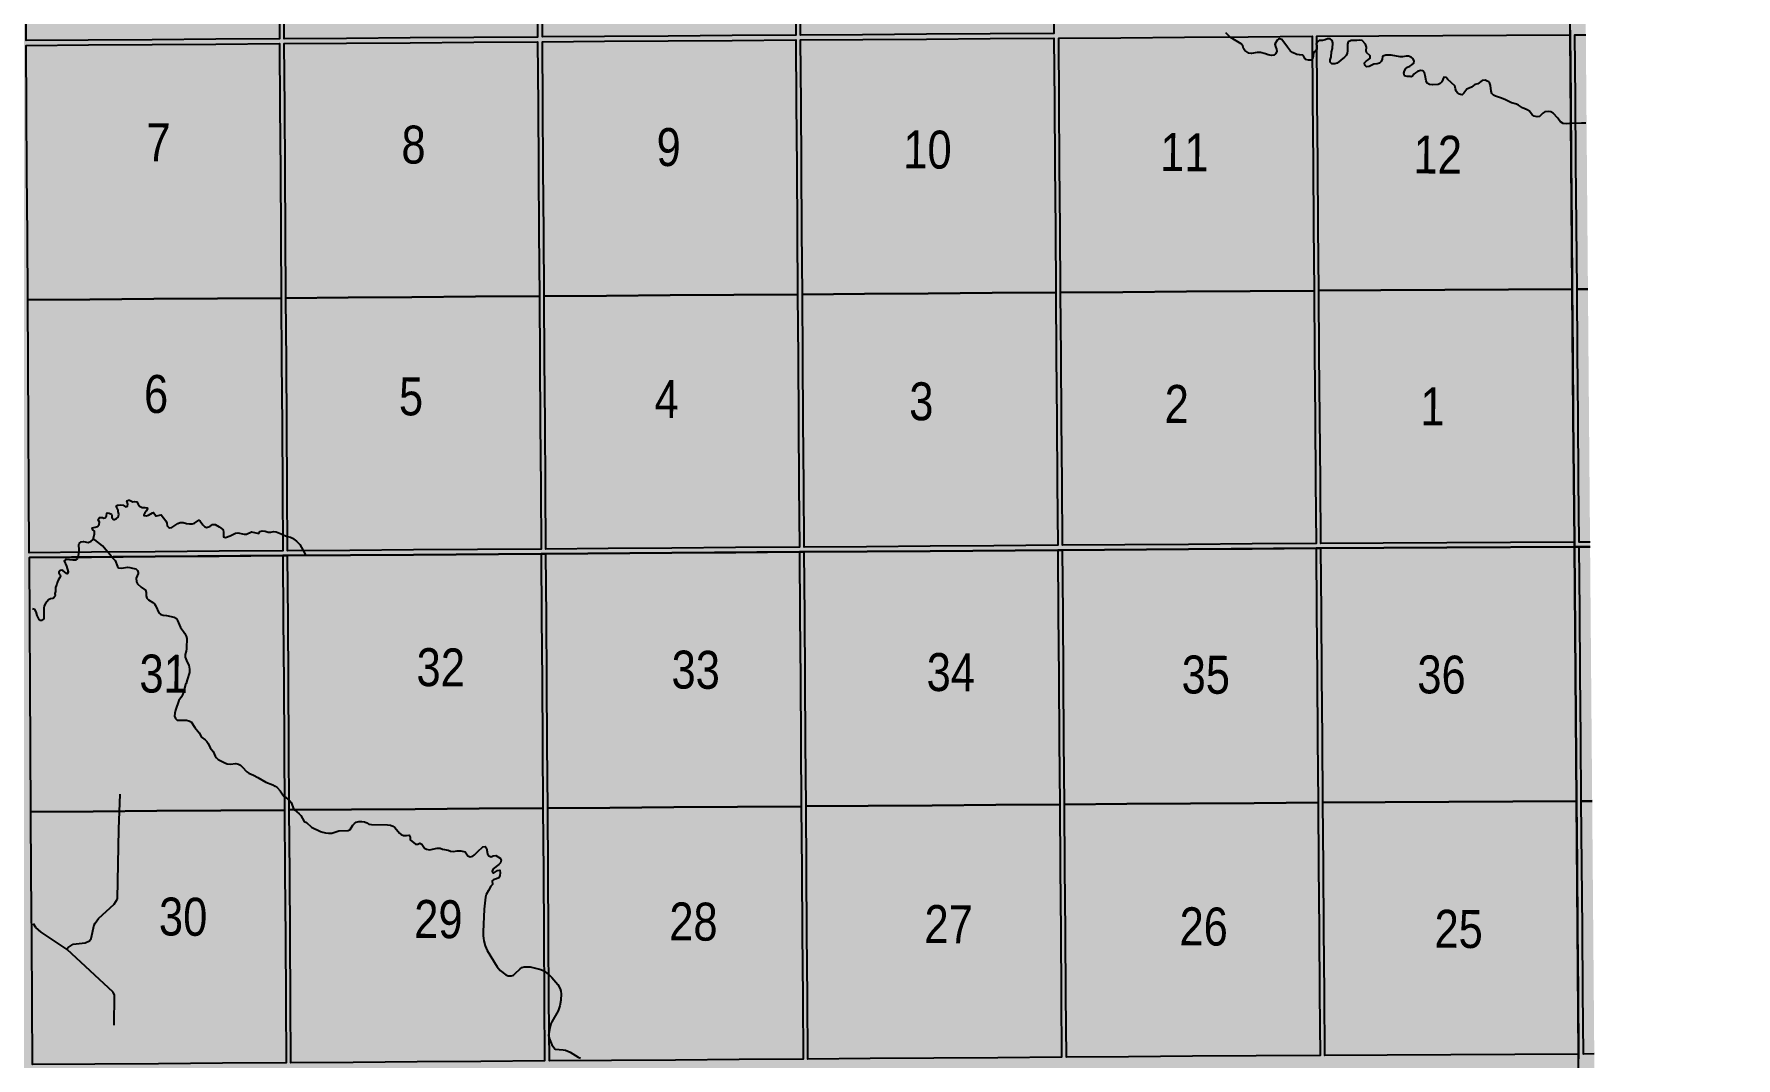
# Model space of a CAD drawing. Extents: x 513823 to 521440, y 6029490 to 6033352.
# Drawn here: x 519182 to 519540.1, y 6030422.7 to 6030638.2 of the extents above; entities that cross this region are included whole.
import ezdxf

# ---------------------------------------------------------------- set-up
doc = ezdxf.new("R2010")
doc.units = 0
doc.header["$LTSCALE"] = 5
doc.linetypes.add('DASHED2', pattern=[9.525, 6.35, -3.175])
for name, color, linetype in [('RoadSeg', 57, 'DASHED2'), ('T-WATER', 160, 'Continuous'), ('Townships', 57, 'Continuous')]:
    doc.layers.add(name, color=color, linetype=linetype)
doc.layers.add('ROUTE-MAP-BACKGROUND-H', color=7, linetype='Continuous', true_color=0xf0ebff)
doc.layers.add('Sections', color=7, linetype='Continuous', true_color=0x13f661)
doc.styles.add('120', font='ARIALN.TTF', dxfattribs={"height": 13})

msp = doc.modelspace()

# ---------------------------------------------------------------- hatches: boundary and pattern name
at = {"layer": 'ROUTE-MAP-BACKGROUND-H'}
h = msp.add_hatch(color=256, dxfattribs=at)
h.dxf.hatch_style = 1
h.paths.add_polyline_path([(519556.633, 6029881.078), (518576.608, 6029875.664), (518575.923, 6030199.848), (518525.91, 6030199.804), (518524.729, 6030852.267), (519506.704, 6030857.03), (519512.062, 6030209.867), (519553.826, 6030210.196)])

# ---------------------------------------------------------------- linework, layer by layer
at = {"layer": 'RoadSeg'}
for points in [[(519188.934, 6030445.527), (519189.166, 6030445.926), (519190.232, 6030446.626), (519192.729, 6030446.892), (519193.662, 6030447.292), (519194.028, 6030447.791), (519194.628, 6030450.688), (519194.861, 6030451.054), (519195.56, 6030451.987), (519198.823, 6030455.017), (519199.556, 6030456.149), (519199.789, 6030470.8), (519200.122, 6030478.226)], [(519188.934, 6030445.527), (519183.472, 6030449.123), (519182.374, 6030450.089), (519181.874, 6030450.921)], [(519198.857, 6030429.577), (519198.923, 6030435.904), (519198.623, 6030436.503), (519188.934, 6030445.527)]]:
    msp.add_lwpolyline(points, dxfattribs=at)
at = {"layer": 'Sections', "color": 8}
for points in [[(519193.396, 6030636.921), (519180.319, 6030636.829), (519180.239, 6030649.885), (519180.157, 6030663.276), (519180.075, 6030676.667), (519179.993, 6030690.058), (519193.064, 6030690.15), (519206.471, 6030690.244), (519219.878, 6030690.338), (519233.285, 6030690.433), (519233.372, 6030677.042), (519233.459, 6030663.652), (519233.546, 6030650.261), (519233.63, 6030637.206), (519220.219, 6030637.111), (519206.807, 6030637.016)], [(519247.711, 6030637.305), (519234.635, 6030637.213), (519234.55, 6030650.268), (519234.463, 6030663.659), (519234.376, 6030677.049), (519234.289, 6030690.44), (519247.361, 6030690.532), (519260.768, 6030690.626), (519274.175, 6030690.72), (519287.581, 6030690.814), (519287.673, 6030677.424), (519287.765, 6030664.034), (519287.856, 6030650.644), (519287.946, 6030637.589), (519274.534, 6030637.494), (519261.123, 6030637.4)], [(519302.026, 6030637.689), (519288.95, 6030637.596), (519288.86, 6030650.651), (519288.769, 6030664.041), (519288.677, 6030677.431), (519288.586, 6030690.821), (519301.658, 6030690.913), (519315.064, 6030691.007), (519328.471, 6030691.102), (519341.878, 6030691.196), (519341.974, 6030677.807), (519342.071, 6030664.417), (519342.167, 6030651.028), (519342.261, 6030637.973), (519328.849, 6030637.878), (519315.438, 6030637.783)], [(519356.342, 6030638.073), (519343.265, 6030637.98), (519343.171, 6030651.035), (519343.075, 6030664.424), (519342.979, 6030677.814), (519342.882, 6030691.203), (519355.954, 6030691.295), (519369.361, 6030691.39), (519382.768, 6030691.484), (519396.175, 6030691.579), (519396.277, 6030678.19), (519396.378, 6030664.802), (519396.479, 6030651.413), (519396.577, 6030638.359), (519383.166, 6030638.264), (519369.754, 6030638.168)], [(519248.07, 6030582.739), (519234.989, 6030582.647), (519234.902, 6030596.037), (519234.815, 6030609.428), (519234.728, 6030622.818), (519234.641, 6030636.208), (519247.718, 6030636.301), (519261.129, 6030636.396), (519274.541, 6030636.49), (519287.952, 6030636.585), (519288.044, 6030623.195), (519288.136, 6030609.805), (519288.227, 6030596.415), (519288.319, 6030583.025), (519274.903, 6030582.93), (519261.486, 6030582.835)], [(519302.404, 6030583.125), (519289.323, 6030583.032), (519289.231, 6030596.422), (519289.14, 6030609.812), (519289.048, 6030623.202), (519288.957, 6030636.592), (519302.033, 6030636.684), (519315.445, 6030636.779), (519328.857, 6030636.874), (519342.268, 6030636.969), (519342.364, 6030623.58), (519342.461, 6030610.19), (519342.557, 6030596.801), (519342.653, 6030583.411), (519329.237, 6030583.316), (519315.821, 6030583.22)], [(519356.739, 6030583.512), (519343.658, 6030583.419), (519343.561, 6030596.808), (519343.465, 6030610.197), (519343.369, 6030623.587), (519343.272, 6030636.976), (519356.349, 6030637.069), (519369.761, 6030637.164), (519383.173, 6030637.26), (519396.585, 6030637.355), (519396.686, 6030623.966), (519396.787, 6030610.578), (519396.888, 6030597.189), (519396.989, 6030583.8), (519383.573, 6030583.704), (519370.156, 6030583.608)], [(519411.075, 6030583.901), (519397.994, 6030583.808), (519397.893, 6030597.196), (519397.791, 6030610.585), (519397.69, 6030623.973), (519397.589, 6030637.362), (519410.666, 6030637.455), (519424.078, 6030637.55), (519437.49, 6030637.645), (519450.902, 6030637.741), (519451.008, 6030624.353), (519451.114, 6030610.965), (519451.22, 6030597.577), (519451.325, 6030584.189), (519437.909, 6030584.093), (519424.492, 6030583.997)], [(519465.412, 6030584.265), (519452.33, 6030584.195), (519452.224, 6030597.583), (519452.118, 6030610.971), (519452.012, 6030624.359), (519451.906, 6030637.746), (519464.983, 6030637.821), (519478.395, 6030637.896), (519491.807, 6030637.972), (519505.219, 6030638.048), (519505.33, 6030624.656), (519505.441, 6030611.264), (519505.551, 6030597.872), (519505.662, 6030584.48), (519492.245, 6030584.408), (519478.828, 6030584.337)], [(519193.736, 6030582.354), (519180.654, 6030582.261), (519180.572, 6030595.652), (519180.49, 6030609.043), (519180.408, 6030622.434), (519180.326, 6030635.825), (519193.402, 6030635.917), (519206.814, 6030636.012), (519220.225, 6030636.107), (519233.637, 6030636.201), (519233.724, 6030622.811), (519233.811, 6030609.42), (519233.897, 6030596.03), (519233.984, 6030582.639), (519220.568, 6030582.544), (519207.152, 6030582.449)], [(519248.42, 6030529.513), (519235.334, 6030529.419), (519235.249, 6030542.475), (519235.162, 6030555.866), (519235.076, 6030569.256), (519234.989, 6030582.647), (519248.07, 6030582.739), (519261.486, 6030582.835), (519274.903, 6030582.93), (519288.319, 6030583.025), (519288.41, 6030569.635), (519288.502, 6030556.245), (519288.593, 6030542.855), (519288.683, 6030529.8), (519275.262, 6030529.704), (519261.841, 6030529.609)], [(519302.773, 6030529.901), (519289.687, 6030529.807), (519289.598, 6030542.862), (519289.506, 6030556.252), (519289.415, 6030569.642), (519289.323, 6030583.032), (519302.404, 6030583.125), (519315.821, 6030583.22), (519329.237, 6030583.316), (519342.653, 6030583.411), (519342.75, 6030570.022), (519342.846, 6030556.633), (519342.942, 6030543.243), (519343.036, 6030530.189), (519329.615, 6030530.093), (519316.194, 6030529.996)], [(519357.127, 6030530.29), (519344.041, 6030530.196), (519343.947, 6030543.25), (519343.85, 6030556.64), (519343.754, 6030570.029), (519343.658, 6030583.419), (519356.739, 6030583.512), (519370.156, 6030583.608), (519383.573, 6030583.704), (519396.989, 6030583.8), (519397.091, 6030570.412), (519397.192, 6030557.023), (519397.293, 6030543.634), (519397.391, 6030530.581), (519383.97, 6030530.484), (519370.549, 6030530.387)], [(519411.482, 6030530.682), (519398.396, 6030530.588), (519398.297, 6030543.642), (519398.196, 6030557.03), (519398.095, 6030570.419), (519397.994, 6030583.808), (519411.075, 6030583.901), (519424.492, 6030583.997), (519437.909, 6030584.093), (519451.325, 6030584.189), (519451.431, 6030570.802), (519451.537, 6030557.414), (519451.643, 6030544.026), (519451.746, 6030530.973), (519438.325, 6030530.876), (519424.904, 6030530.779)], [(519465.837, 6030531.044), (519452.751, 6030530.978), (519452.648, 6030544.031), (519452.542, 6030557.419), (519452.436, 6030570.807), (519452.33, 6030584.195), (519465.412, 6030584.265), (519478.828, 6030584.337), (519492.245, 6030584.408), (519505.662, 6030584.48), (519505.773, 6030571.088), (519505.884, 6030557.696), (519505.994, 6030544.304), (519506.102, 6030531.247), (519492.681, 6030531.179), (519479.259, 6030531.111)], [(519194.067, 6030529.125), (519180.981, 6030529.032), (519180.901, 6030542.088), (519180.819, 6030555.479), (519180.736, 6030568.87), (519180.654, 6030582.261), (519193.736, 6030582.354), (519207.152, 6030582.449), (519220.568, 6030582.544), (519233.984, 6030582.639), (519234.071, 6030569.249), (519234.158, 6030555.859), (519234.245, 6030542.468), (519234.33, 6030529.412), (519220.909, 6030529.317), (519207.488, 6030529.221)], [(519303.152, 6030475.343), (519290.062, 6030475.25), (519289.97, 6030488.638), (519289.878, 6030502.026), (519289.786, 6030515.415), (519289.694, 6030528.803), (519302.78, 6030528.896), (519316.201, 6030528.992), (519329.622, 6030529.088), (519343.043, 6030529.184), (519343.14, 6030515.796), (519343.237, 6030502.408), (519343.334, 6030489.019), (519343.43, 6030475.631), (519330.004, 6030475.535), (519316.578, 6030475.439)], [(519357.526, 6030475.733), (519344.435, 6030475.639), (519344.338, 6030489.027), (519344.241, 6030502.415), (519344.144, 6030515.803), (519344.048, 6030529.192), (519357.134, 6030529.286), (519370.556, 6030529.383), (519383.977, 6030529.48), (519397.399, 6030529.577), (519397.5, 6030516.188), (519397.602, 6030502.8), (519397.703, 6030489.411), (519397.805, 6030476.023), (519384.379, 6030475.926), (519370.952, 6030475.83)], [(519411.9, 6030476.125), (519398.809, 6030476.03), (519398.708, 6030489.419), (519398.606, 6030502.807), (519398.505, 6030516.195), (519398.403, 6030529.584), (519411.49, 6030529.678), (519424.911, 6030529.775), (519438.333, 6030529.872), (519451.754, 6030529.969), (519451.861, 6030516.58), (519451.967, 6030503.192), (519452.073, 6030489.803), (519452.179, 6030476.415), (519438.753, 6030476.318), (519425.327, 6030476.222)], [(519466.275, 6030476.486), (519453.184, 6030476.42), (519453.077, 6030489.808), (519452.971, 6030503.197), (519452.865, 6030516.585), (519452.759, 6030529.974), (519465.845, 6030530.04), (519479.267, 6030530.107), (519492.689, 6030530.175), (519506.111, 6030530.243), (519506.222, 6030516.854), (519506.332, 6030503.466), (519506.443, 6030490.078), (519506.554, 6030476.689), (519493.128, 6030476.622), (519479.702, 6030476.554)], [(519194.407, 6030474.567), (519181.316, 6030474.474), (519181.234, 6030487.862), (519181.152, 6030501.251), (519181.069, 6030514.639), (519180.987, 6030528.028), (519194.073, 6030528.121), (519207.494, 6030528.217), (519220.915, 6030528.312), (519234.336, 6030528.408), (519234.423, 6030515.02), (519234.51, 6030501.631), (519234.598, 6030488.243), (519234.685, 6030474.855), (519221.259, 6030474.759), (519207.833, 6030474.663)], [(519248.78, 6030474.955), (519235.689, 6030474.862), (519235.602, 6030488.25), (519235.515, 6030501.638), (519235.428, 6030515.027), (519235.341, 6030528.415), (519248.427, 6030528.509), (519261.848, 6030528.604), (519275.269, 6030528.7), (519288.69, 6030528.796), (519288.782, 6030515.407), (519288.873, 6030502.019), (519288.965, 6030488.631), (519289.057, 6030475.243), (519275.632, 6030475.147), (519262.206, 6030475.051)], [(519303.523, 6030422.125), (519290.427, 6030422.032), (519290.337, 6030435.085), (519290.246, 6030448.473), (519290.154, 6030461.862), (519290.062, 6030475.25), (519303.152, 6030475.343), (519316.578, 6030475.439), (519330.004, 6030475.535), (519343.43, 6030475.631), (519343.527, 6030462.243), (519343.624, 6030448.855), (519343.721, 6030435.467), (519343.815, 6030422.413), (519330.384, 6030422.317), (519316.954, 6030422.221)], [(519357.915, 6030422.515), (519344.819, 6030422.421), (519344.725, 6030435.474), (519344.628, 6030448.862), (519344.531, 6030462.25), (519344.435, 6030475.639), (519357.526, 6030475.733), (519370.952, 6030475.83), (519384.379, 6030475.926), (519397.805, 6030476.023), (519397.906, 6030462.635), (519398.008, 6030449.247), (519398.109, 6030435.858), (519398.208, 6030422.805), (519384.777, 6030422.708), (519371.346, 6030422.612)], [(519412.309, 6030422.906), (519399.212, 6030422.812), (519399.114, 6030435.866), (519399.012, 6030449.254), (519398.911, 6030462.642), (519398.809, 6030476.03), (519411.9, 6030476.125), (519425.327, 6030476.222), (519438.753, 6030476.318), (519452.179, 6030476.415), (519452.285, 6030463.027), (519452.392, 6030449.638), (519452.498, 6030436.25), (519452.602, 6030423.196), (519439.171, 6030423.1), (519425.74, 6030423.003)], [(519466.702, 6030423.268), (519453.606, 6030423.202), (519453.502, 6030436.255), (519453.396, 6030449.643), (519453.29, 6030463.032), (519453.184, 6030476.42), (519466.275, 6030476.486), (519479.702, 6030476.554), (519493.128, 6030476.622), (519506.554, 6030476.689), (519506.665, 6030463.301), (519506.776, 6030449.913), (519506.887, 6030436.524), (519506.996, 6030423.471), (519493.564, 6030423.403), (519480.133, 6030423.335)], [(519194.739, 6030421.349), (519181.643, 6030421.255), (519181.563, 6030434.309), (519181.481, 6030447.697), (519181.399, 6030461.086), (519181.316, 6030474.474), (519194.407, 6030474.567), (519207.833, 6030474.663), (519221.259, 6030474.759), (519234.685, 6030474.855), (519234.772, 6030461.466), (519234.859, 6030448.078), (519234.946, 6030434.69), (519235.031, 6030421.636), (519221.6, 6030421.54), (519208.17, 6030421.445)], [(519249.131, 6030421.737), (519236.035, 6030421.643), (519235.95, 6030434.697), (519235.863, 6030448.085), (519235.776, 6030461.474), (519235.689, 6030474.862), (519248.78, 6030474.955), (519262.206, 6030475.051), (519275.632, 6030475.147), (519289.057, 6030475.243), (519289.149, 6030461.854), (519289.241, 6030448.466), (519289.333, 6030435.078), (519289.423, 6030422.025), (519275.992, 6030421.929), (519262.562, 6030421.833)]]:
    msp.add_lwpolyline(points, close=True, dxfattribs=at)
for points in [[(519508.96, 6030584.511), (519506.666, 6030584.489), (519506.556, 6030597.881), (519506.445, 6030611.273), (519506.334, 6030624.665), (519506.223, 6030638.057), (519508.516, 6030638.078)], [(519509.401, 6030531.278), (519507.107, 6030531.256), (519506.999, 6030544.313), (519506.888, 6030557.706), (519506.777, 6030571.097), (519506.666, 6030584.489), (519508.96, 6030584.511)], [(519509.852, 6030476.72), (519507.559, 6030476.699), (519507.448, 6030490.087), (519507.337, 6030503.475), (519507.226, 6030516.864), (519507.115, 6030530.252), (519509.409, 6030530.274)], [(519510.293, 6030423.502), (519508, 6030423.48), (519507.892, 6030436.534), (519507.781, 6030449.922), (519507.67, 6030463.31), (519507.559, 6030476.699), (519509.852, 6030476.72)]]:
    msp.add_lwpolyline(points, dxfattribs=at)
at = {"layer": 'T-WATER'}
for points in [[(519434.221, 6030637.175), (519433.835, 6030637.455), (519433.639, 6030637.643), (519432.744, 6030638.501)], [(519465.66, 6030632.897), (519465.466, 6030632.437), (519465.109, 6030632.057), (519464.628, 6030631.921), (519463.901, 6030631.842), (519462.934, 6030631.365), (519462.37, 6030631.33), (519461.991, 6030631.635), (519461.94, 6030632.138), (519462.296, 6030632.533), (519462.736, 6030632.801), (519463.101, 6030633.126), (519463.113, 6030633.631), (519462.361, 6030634.31), (519462.301, 6030634.673), (519462.343, 6030635.471), (519462.175, 6030636.093), (519461.453, 6030636.844), (519460.964, 6030636.944), (519460.297, 6030636.827), (519459.158, 6030636.846), (519458.983, 6030636.816), (519458.522, 6030636.575), (519458.365, 6030636.075), (519458.38, 6030634.715), (519458.285, 6030634.225), (519458.073, 6030633.69), (519457.723, 6030633.337), (519456.183, 6030632.089), (519455.712, 6030631.92), (519455.154, 6030631.912), (519455.044, 6030631.956), (519454.698, 6030632.291), (519454.714, 6030632.786), (519454.931, 6030633.386), (519455.001, 6030634.489), (519455.215, 6030635.145), (519455.31, 6030636.387), (519455.112, 6030636.846), (519454.729, 6030637.176), (519454.155, 6030637.222), (519453.652, 6030637.004), (519453.112, 6030636.853), (519452.421, 6030636.828), (519451.959, 6030636.607), (519451.883, 6030636.383), (519451.798, 6030636.134), (519451.888, 6030635.757), (519451.939, 6030635.543), (519451.943, 6030635.172), (519451.893, 6030635.018), (519451.861, 6030634.918), (519451.569, 6030634.543), (519451.189, 6030634.315), (519451.144, 6030633.56), (519450.992, 6030633.038), (519450.905, 6030632.961), (519450.622, 6030632.709), (519450.125, 6030632.686), (519449.526, 6030632.863), (519449.386, 6030633.081), (519449.123, 6030633.663), (519448.952, 6030633.773), (519448.291, 6030633.811), (519447.734, 6030633.936), (519446.78, 6030634.337), (519446.35, 6030634.631), (519445.709, 6030635.423), (519444.558, 6030637.092), (519444.063, 6030637.228), (519443.81, 6030637.139), (519443.589, 6030636.952), (519443.067, 6030636.121), (519443.18, 6030635.619), (519443.455, 6030635.041), (519443.501, 6030634.541), (519443.229, 6030634.076), (519442.875, 6030633.755), (519442.384, 6030633.701), (519441.692, 6030633.811), (519441.136, 6030634.032), (519440.045, 6030634.306), (519439.377, 6030634.299), (519438.153, 6030634.111), (519437.595, 6030634.214), (519437.154, 6030634.451), (519436.746, 6030634.779), (519436.482, 6030635.203), (519436.324, 6030635.768), (519435.981, 6030636.131), (519434.221, 6030637.175)], [(519508.485, 6030619.448), (519507.594, 6030619.448), (519505.089, 6030619.391), (519504.473, 6030619.346), (519503.753, 6030619.411), (519503.205, 6030619.71), (519502.901, 6030620.089), (519502.651, 6030620.536), (519501.615, 6030621.569), (519501.186, 6030621.825), (519500.676, 6030621.882), (519500.057, 6030621.864), (519499.901, 6030621.823), (519499.471, 6030621.57), (519499.15, 6030621.192), (519498.787, 6030620.881), (519498.294, 6030620.809), (519497.675, 6030620.919), (519497.206, 6030621.211), (519496.655, 6030622.003), (519496.153, 6030622.293), (519495.21, 6030622.685), (519494.376, 6030623.236), (519493.934, 6030623.463), (519492.877, 6030623.733), (519491.496, 6030624.411), (519490.535, 6030624.814), (519489.516, 6030625.124), (519489.086, 6030625.379), (519488.755, 6030625.729), (519488.614, 6030626.207), (519488.452, 6030627.416), (519488.258, 6030627.995), (519488.082, 6030628.176), (519487.78, 6030628.332), (519487.3, 6030628.48), (519486.733, 6030628.424), (519485.758, 6030627.758), (519485.158, 6030627.623), (519484.424, 6030627.01), (519483.458, 6030626.606), (519482.864, 6030625.784), (519482.527, 6030625.429), (519482.139, 6030625.462), (519481.901, 6030625.54), (519481.51, 6030625.822), (519481.234, 6030626.226), (519481.064, 6030626.697), (519481.046, 6030627.024), (519480.936, 6030627.345), (519479.445, 6030628.641), (519479.134, 6030629.037), (519478.652, 6030629.119), (519478.436, 6030628.674), (519478.2, 6030628.192), (519477.879, 6030627.826), (519477.443, 6030627.583), (519476.285, 6030627.494), (519475.604, 6030627.603), (519475.149, 6030627.908), (519474.91, 6030628.346), (519474.74, 6030629.479), (519474.577, 6030630.064), (519474.222, 6030630.454), (519473.727, 6030630.512), (519473.129, 6030630.33), (519472.654, 6030630.085), (519472.299, 6030629.76), (519472.038, 6030629.333), (519471.731, 6030629.213), (519471.542, 6030629.31), (519470.894, 6030629.305), (519470.334, 6030629.4), (519470.218, 6030629.963), (519470.334, 6030630.448), (519470.618, 6030630.961), (519471.009, 6030631.244), (519471.5, 6030631.479), (519471.913, 6030631.76), (519472.301, 6030632.112), (519472.406, 6030632.606), (519472.126, 6030633.08), (519471.731, 6030633.36), (519471.21, 6030633.56), (519470.713, 6030633.542), (519469.957, 6030633.387), (519469.458, 6030633.406), (519467.573, 6030633.751), (519466.427, 6030633.736), (519465.789, 6030633.565), (519465.738, 6030633.502), (519465.66, 6030632.897)], [(519194.4, 6030531.803), (519194.712, 6030533.033), (519194.722, 6030533.529), (519194.34, 6030533.849), (519194.207, 6030534.293), (519194.863, 6030534.394), (519195.33, 6030534.56), (519195.69, 6030534.931), (519195.759, 6030535.476), (519195.527, 6030535.796), (519195.495, 6030536.001), (519195.773, 6030536.417), (519195.854, 6030536.458), (519196.361, 6030536.425), (519196.677, 6030536.294), (519196.912, 6030536.37), (519197.197, 6030536.782), (519197.316, 6030537.343), (519197.393, 6030537.452), (519197.816, 6030537.35), (519198.257, 6030537.116), (519198.352, 6030536.834), (519198.378, 6030536.419), (519198.697, 6030536.039), (519198.909, 6030536.029), (519199.334, 6030536.193), (519199.707, 6030536.526), (519199.846, 6030537.105), (519199.708, 6030537.676), (519199.701, 6030537.979), (519199.269, 6030538.811), (519199.63, 6030539.061), (519200.257, 6030539.072), (519200.715, 6030539.058), (519201.224, 6030538.706), (519201.624, 6030538.858), (519201.684, 6030539.25), (519201.499, 6030539.955), (519201.83, 6030540.12), (519202.047, 6030540.119), (519202.784, 6030539.725), (519203.131, 6030539.796), (519203.628, 6030539.769), (519203.895, 6030539.247), (519204.185, 6030538.84), (519204.421, 6030538.659), (519204.699, 6030538.548), (519205.339, 6030538.554), (519205.801, 6030538.45), (519205.828, 6030538.323), (519205.639, 6030537.857), (519205.268, 6030537.433), (519205.061, 6030536.979), (519205.081, 6030536.842), (519205.57, 6030536.778), (519206.057, 6030536.927), (519206.916, 6030537.438), (519207.126, 6030537.511), (519207.404, 6030537.073), (519207.564, 6030536.821), (519207.736, 6030536.803), (519208.742, 6030536.991), (519209.725, 6030535.71), (519209.9, 6030535.242), (519210.014, 6030534.68), (519210.32, 6030534.319), (519210.489, 6030534.291), (519210.986, 6030534.34), (519211.413, 6030534.585), (519212.233, 6030535.181), (519212.755, 6030535.399), (519213.353, 6030535.358), (519214.032, 6030535.141), (519214.691, 6030535.073), (519215.237, 6030535.092), (519215.718, 6030535.231), (519216.635, 6030535.898), (519216.93, 6030535.663), (519217.521, 6030534.874), (519217.861, 6030534.53), (519218.293, 6030534.366), (519218.498, 6030534.372), (519218.973, 6030534.533), (519219.528, 6030534.939), (519220.065, 6030534.936), (519220.944, 6030534.476)], [(519220.944, 6030534.476), (519221.406, 6030534.156), (519221.743, 6030533.818), (519221.879, 6030533.251), (519221.871, 6030532.397), (519222.246, 6030532.232), (519223.241, 6030532.579), (519224.361, 6030533.163), (519224.864, 6030533.178), (519226.158, 6030532.913), (519226.656, 6030532.923), (519227.706, 6030533.402), (519229.249, 6030533.085), (519229.496, 6030533.511), (519229.998, 6030533.606), (519230.582, 6030533.541), (519231.271, 6030533.37), (519231.772, 6030533.384), (519232.354, 6030533.474), (519232.952, 6030533.406), (519233.979, 6030533.019), (519234.273, 6030532.868), (519234.856, 6030532.571), (519235.28, 6030532.46), (519235.943, 6030532.287), (519236.397, 6030532.057), (519237.223, 6030531.483), (519237.902, 6030530.743), (519238.638, 6030529.468), (519238.97, 6030528.891), (519239.121, 6030528.467)], [(519191.224, 6030528.125), (519191.314, 6030528.358), (519191.432, 6030528.843), (519191.45, 6030529.131), (519191.481, 6030529.606), (519191.377, 6030530.662), (519191.464, 6030530.942), (519191.911, 6030531.289), (519192.405, 6030531.378), (519193.392, 6030531.143), (519194.008, 6030531.488), (519194.4, 6030531.803)], [(519198.29, 6030528.176), (519197.985, 6030528.604), (519197.493, 6030529.174), (519196.381, 6030530.462), (519194.804, 6030531.705), (519194.4, 6030531.803)], [(519191.224, 6030528.125), (519191.101, 6030527.81), (519190.693, 6030527.485), (519190.146, 6030527.466), (519188.752, 6030527.572), (519188.605, 6030527.539), (519188.307, 6030527.305), (519188.833, 6030526.179), (519189.148, 6030525.019), (519189.14, 6030524.908), (519188.959, 6030524.569), (519188.788, 6030524.633), (519188.035, 6030525.266), (519187.833, 6030525.376), (519187.497, 6030525.276), (519187.225, 6030524.953), (519187.224, 6030524.794), (519187.489, 6030524.379), (519187.534, 6030524.095), (519187.427, 6030523.785), (519187.049, 6030523.224), (519186.936, 6030522.923), (519186.838, 6030522.657), (519186.741, 6030522.39), (519186.491, 6030521.689), (519186.491, 6030520.869), (519186.379, 6030520.47), (519186.441, 6030520.094), (519186.379, 6030519.83), (519186.051, 6030519.478), (519185.934, 6030519.417), (519185.435, 6030519.304), (519185.04, 6030519.135), (519184.373, 6030518.334), (519184.121, 6030517.847), (519184.037, 6030517.354), (519184.014, 6030515.222), (519183.968, 6030515.009), (519183.572, 6030514.728), (519183.319, 6030514.776), (519183.022, 6030514.998), (519182.636, 6030515.825), (519182.45, 6030516.599), (519182.145, 6030517.08), (519181.658, 6030517.19)], [(519198.29, 6030528.176), (519198.345, 6030528.098), (519198.725, 6030527.755), (519199.03, 6030527.368), (519199.55, 6030526.112), (519199.741, 6030525.871), (519200.404, 6030525.77), (519201.655, 6030525.982), (519202.152, 6030525.912), (519202.715, 6030525.739), (519203.429, 6030525.658), (519203.749, 6030525.292), (519203.872, 6030524.826), (519203.878, 6030524.626), (519203.498, 6030523.669), (519203.516, 6030522.912), (519203.609, 6030522.759), (519203.774, 6030522.493), (519203.781, 6030522.48), (519204.484, 6030521.766), (519205.417, 6030521.117), (519205.576, 6030520.638), (519205.559, 6030519.938), (519205.732, 6030519.469), (519206.091, 6030519.138), (519206.949, 6030518.578), (519207.336, 6030518.231), (519207.525, 6030517.93), (519207.619, 6030517.781), (519208.234, 6030516.341), (519208.664, 6030516.015), (519209.152, 6030515.901), (519209.881, 6030515.831), (519211.489, 6030515.455), (519211.924, 6030515.186), (519212.188, 6030514.76), (519212.796, 6030513.279), (519213.452, 6030512.454), (519213.717, 6030512.03), (519213.991, 6030511.476), (519214.142, 6030510.999), (519214.149, 6030510.307), (519214.067, 6030509.646), (519214.043, 6030508.777), (519213.987, 6030508.281), (519213.8, 6030507.569), (519213.812, 6030507.069), (519214.226, 6030505.958), (519214.52, 6030505.34), (519214.715, 6030504.523), (519214.715, 6030503.839), (519214.226, 6030502.241), (519213.956, 6030501.509), (519213.859, 6030501.248), (519213.431, 6030499.632), (519213.249, 6030499.125), (519213.014, 6030498.662), (519212.455, 6030497.878), (519211.717, 6030495.854), (519211.598, 6030495.276), (519211.568, 6030494.605), (519211.734, 6030494.092), (519212.102, 6030493.767), (519212.74, 6030493.738), (519214.025, 6030493.782), (519214.583, 6030493.657), (519215.031, 6030493.419), (519215.845, 6030492.206), (519216.745, 6030491.073), (519217.245, 6030490.227), (519217.993, 6030489.634), (519218.311, 6030489.284), (519218.598, 6030488.878), (519219.05, 6030487.935), (519219.652, 6030487.147), (519219.883, 6030486.706), (519220.067, 6030486.192), (519220.362, 6030485.809), (519220.744, 6030485.518), (519222.096, 6030484.776), (519222.626, 6030484.603), (519223.264, 6030484.526), (519224.468, 6030484.68), (519224.983, 6030484.522), (519225.423, 6030484.268), (519225.78, 6030483.957), (519226.733, 6030482.889), (519227.148, 6030482.612), (519228.15, 6030482.19), (519229.066, 6030481.732), (519230.745, 6030480.713)], [(519230.745, 6030480.713), (519232.249, 6030480.124), (519232.726, 6030479.901), (519233.131, 6030479.611), (519233.781, 6030478.876), (519234.331, 6030478.063), (519234.632, 6030477.726), (519234.659, 6030477.696), (519235.641, 6030476.902), (519235.775, 6030476.793), (519236.058, 6030476.405), (519236.656, 6030474.987), (519236.772, 6030474.894), (519237.795, 6030474.077), (519238.086, 6030473.706), (519238.849, 6030472.46), (519239.282, 6030472.198), (519240.378, 6030471.249), (519242.231, 6030470.355), (519242.738, 6030470.167), (519243.33, 6030470.051), (519243.952, 6030469.981), (519244.612, 6030469.991), (519246.126, 6030470.493), (519248.056, 6030470.528), (519248.481, 6030470.79), (519249.05, 6030471.644), (519249.395, 6030471.984), (519249.787, 6030472.269), (519250.305, 6030472.436), (519250.937, 6030472.462), (519251.519, 6030472.362), (519252.021, 6030472.168), (519252.448, 6030471.908), (519253.018, 6030471.805), (519256.376, 6030471.72), (519256.98, 6030471.64), (519257.486, 6030471.458), (519257.864, 6030471.159), (519258.847, 6030470.012), (519259.235, 6030469.673), (519259.738, 6030469.459), (519260.346, 6030469.463), (519260.914, 6030469.553), (519261.156, 6030469.118), (519261.114, 6030468.597), (519262.221, 6030467.654), (519262.23, 6030467.647), (519262.704, 6030467.684), (519263.175, 6030467.879), (519263.603, 6030467.637), (519264.152, 6030466.83), (519264.589, 6030466.598), (519265.168, 6030466.486), (519266.803, 6030466.853), (519267.415, 6030466.793), (519267.906, 6030466.599), (519269.104, 6030466.423), (519269.579, 6030466.222), (519270.162, 6030466.155), (519271.014, 6030466.278), (519271.78, 6030466.245), (519272.683, 6030466.019), (519273.232, 6030465.191), (519273.745, 6030465.006), (519274.292, 6030465.118), (519274.69, 6030465.42), (519275.344, 6030466.149), (519276.408, 6030467.106), (519276.88, 6030467.16), (519277.209, 6030466.802), (519277.397, 6030465.643), (519277.662, 6030465.198), (519278.147, 6030464.992), (519278.616, 6030465.218), (519279.182, 6030465.272), (519280.034, 6030464.74), (519280.254, 6030464.273), (519280.13, 6030463.706), (519279.805, 6030463.362), (519278.606, 6030462.453), (519278.394, 6030461.962), (519278.682, 6030461.571), (519279.108, 6030461.824), (519279.485, 6030462.155), (519279.986, 6030462.22), (519280.076, 6030461.652), (519279.964, 6030461.083), (519279.765, 6030460.592), (519279.309, 6030460.367), (519278.76, 6030460.239)], [(519278.76, 6030460.239), (519278.379, 6030459.953), (519278.468, 6030459.204), (519278.126, 6030458.804), (519277.6, 6030457.937), (519277.135, 6030457.041), (519276.985, 6030456.515), (519276.907, 6030455.909), (519276.718, 6030453.984), (519276.481, 6030449.205), (519276.51, 6030448.4), (519276.529, 6030447.864), (519276.621, 6030447.298), (519276.928, 6030446.256), (519277.34, 6030445.302), (519279.463, 6030441.869), (519280.089, 6030441.103), (519281.243, 6030440.16), (519281.716, 6030439.946), (519282.346, 6030439.928), (519282.84, 6030440.123), (519283.244, 6030440.407), (519284.253, 6030441.401), (519284.63, 6030441.683), (519285.144, 6030441.83), (519285.739, 6030441.877), (519286.373, 6030441.823), (519288.586, 6030441.313), (519289.085, 6030441.092), (519289.258, 6030440.984), (519289.475, 6030440.85), (519290.253, 6030440.251), (519290.268, 6030440.236), (519290.928, 6030439.576), (519292.175, 6030438.096), (519292.702, 6030437.207), (519292.847, 6030436.751), (519292.899, 6030436.148), (519292.855, 6030434.805), (519292.599, 6030433.648), (519292.237, 6030432.607), (519290.953, 6030430.297), (519290.751, 6030429.81), (519290.416, 6030428.671), (519290.351, 6030428.129), (519290.261, 6030427.385), (519290.359, 6030426.905), (519290.374, 6030426.836), (519290.966, 6030425.441), (519291.661, 6030424.492), (519293.349, 6030424.389), (519293.845, 6030424.286), (519294.788, 6030423.844), (519296.481, 6030422.811), (519296.989, 6030422.623)]]:
    msp.add_lwpolyline(points, dxfattribs=at)
at = {"layer": 'Townships'}
for points in [[(519509.409, 6030530.274), (519507.115, 6030530.252), (519506.111, 6030530.243), (519506.102, 6030531.247), (519505.884, 6030557.696), (519505.662, 6030584.48), (519505.441, 6030611.264), (519505.219, 6030638.048), (519505.211, 6030639.052), (519504.992, 6030665.502), (519504.77, 6030692.286), (519504.549, 6030719.07), (519504.327, 6030745.854), (519504.319, 6030746.858), (519504.1, 6030773.307), (519503.879, 6030800.091), (519503.657, 6030826.875), (519503.436, 6030853.66), (519504.44, 6030853.669), (519506.731, 6030853.689)], [(519505.211, 6030639.052), (519505.219, 6030638.048), (519505.441, 6030611.264), (519505.662, 6030584.48), (519505.884, 6030557.696), (519506.102, 6030531.247), (519506.111, 6030530.243), (519479.267, 6030530.107), (519452.759, 6030529.974), (519451.754, 6030529.969), (519424.911, 6030529.775), (519398.403, 6030529.584), (519397.399, 6030529.577), (519370.556, 6030529.383), (519344.048, 6030529.192), (519343.043, 6030529.184), (519316.201, 6030528.992), (519289.694, 6030528.803), (519288.69, 6030528.796), (519261.848, 6030528.604), (519235.341, 6030528.415), (519234.336, 6030528.408), (519207.494, 6030528.217), (519180.987, 6030528.028)], [(519180.987, 6030528.028), (519207.494, 6030528.217), (519234.336, 6030528.408), (519235.341, 6030528.415), (519261.848, 6030528.604), (519288.69, 6030528.796), (519289.694, 6030528.803), (519316.201, 6030528.992), (519343.043, 6030529.184), (519344.048, 6030529.192), (519370.556, 6030529.383), (519397.399, 6030529.577), (519398.403, 6030529.584), (519424.911, 6030529.775), (519451.754, 6030529.969), (519452.759, 6030529.974), (519479.267, 6030530.107), (519506.111, 6030530.243), (519506.332, 6030503.466), (519506.554, 6030476.689), (519506.776, 6030449.913), (519506.996, 6030423.471), (519507.004, 6030422.467)], [(519553.855, 6030206.841), (519551.564, 6030206.819), (519550.56, 6030206.81), (519523.882, 6030206.615), (519508.794, 6030206.505), (519508.786, 6030207.455), (519508.563, 6030234.362), (519508.341, 6030261.138), (519508.119, 6030287.915), (519507.897, 6030314.691), (519507.889, 6030315.695), (519507.67, 6030342.137), (519507.448, 6030368.914), (519507.226, 6030395.69), (519507.004, 6030422.467), (519506.996, 6030423.471), (519506.776, 6030449.913), (519506.554, 6030476.689), (519506.332, 6030503.466), (519506.111, 6030530.243), (519507.115, 6030530.252), (519509.409, 6030530.274)]]:
    msp.add_lwpolyline(points, dxfattribs=at)

# ---------------------------------------------------------------- texts
at = {"layer": 'RoadSeg', "style": '120'}
for s, height, p in [('7', 7.986, (519205.568, 6030611.458)), ('8', 7.986, (519259.258, 6030610.975)), ('9', 7.986, (519312.936, 6030610.46)), ('10', 7.9864, (519364.862, 6030609.962)), ('11', 7.9864, (519418.924, 6030609.401)), ('12', 7.9864, (519472.229, 6030608.89)), ('6', 7.986, (519205.089, 6030558.474)), ('5', 7.986, (519258.739, 6030557.97)), ('4', 7.986, (519312.52, 6030557.412)), ('3', 7.986, (519366.113, 6030556.929)), ('2', 7.986, (519419.84, 6030556.372)), ('1', 7.986, (519473.669, 6030555.856)), ('31', 7.9864, (519204.124, 6030499.618)), ('32', 7.9864, (519262.427, 6030500.962)), ('33', 7.9864, (519316.091, 6030500.447)), ('34', 7.9864, (519369.774, 6030499.932)), ('35', 7.9864, (519423.431, 6030499.417)), ('36', 7.9864, (519473.036, 6030499.435)), ('30', 7.9864, (519208.23, 6030448.461)), ('29', 7.9864, (519261.93, 6030447.946)), ('28', 7.9864, (519315.609, 6030447.431)), ('27', 7.9864, (519369.294, 6030446.874)), ('26', 7.9864, (519422.973, 6030446.401)), ('25', 7.9864, (519476.635, 6030445.886))]:
    msp.add_text(s, height=height, rotation=359.45036, dxfattribs=at).set_placement(p)

doc.saveas('drawing.dxf')
